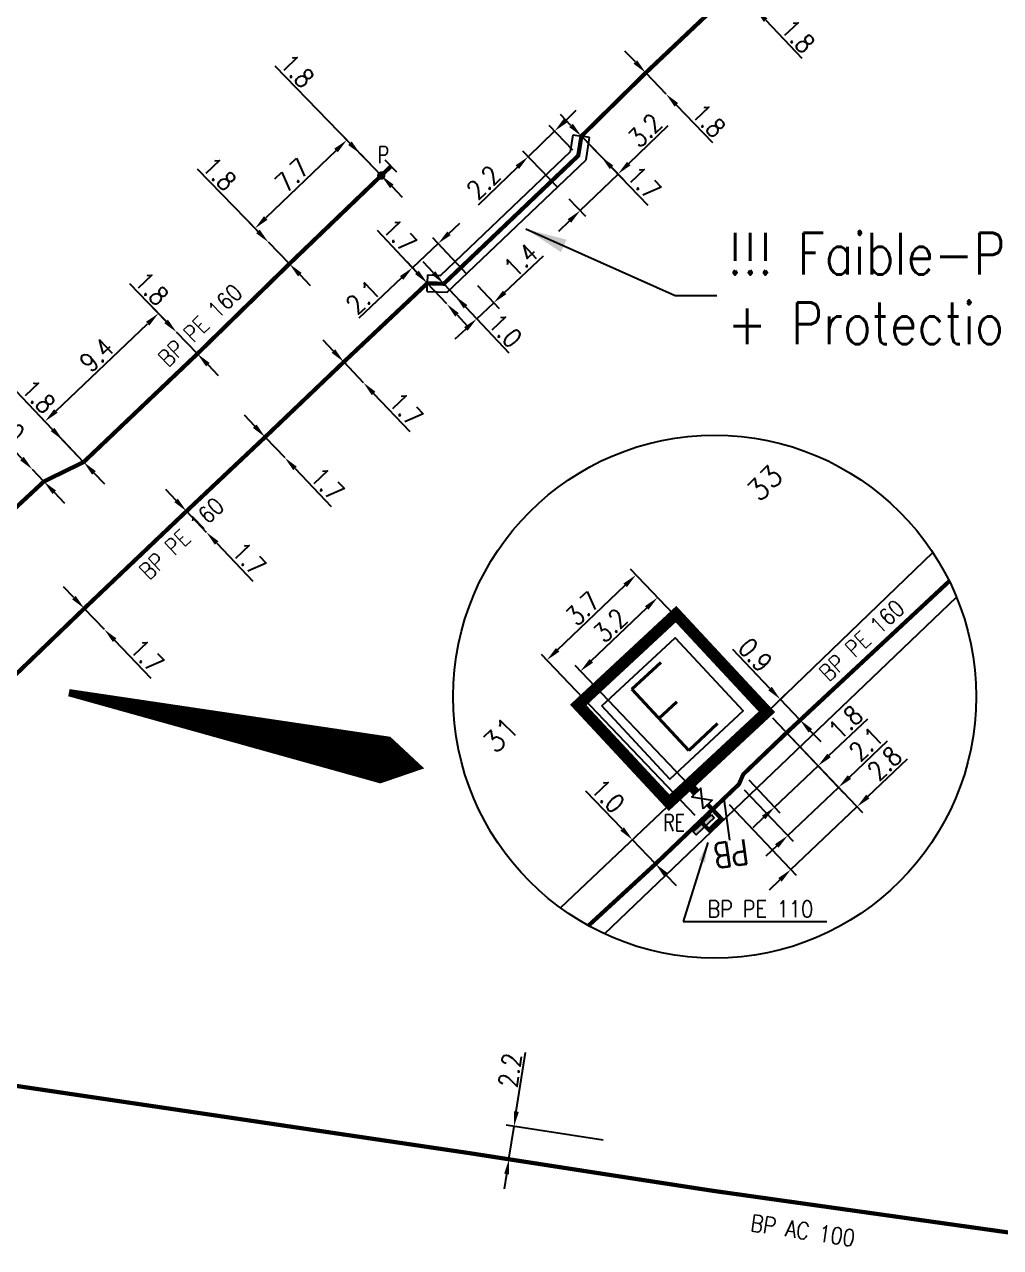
# Model space of a CAD drawing. Header units: millimetres. Extents: x 185000 to 186000, y 127990 to 129010.
# Drawn here: x 185543.2 to 185601.7, y 128437.3 to 128510.6 of the extents above; entities that cross this region are included whole.
import ezdxf
from ezdxf.enums import TextEntityAlignment as Align

# ---------------------------------------------------------------- set-up
doc = ezdxf.new("R2010")
doc.units = ezdxf.units.MM
doc.header["$PDMODE"] = 34
for name, pattern in [('L_25_AP', [2000, 1000, 1000]), ('L_25_PE', [2000, 1000, 1000]), ('L_RAC_PE', [3.5, 2, -1.5])]:
    doc.linetypes.add(name, pattern=pattern)
doc.layers.get('0').update_dxf_attribs({"linetype": 'CONTINUOUS'})
doc.layers.get('DEFPOINTS').update_dxf_attribs({"linetype": 'CONTINUOUS'})
for name, color, linetype in [('L_150', 1, 'CONTINUOUS'), ('L_300', 7, 'CONTINUOUS'), ('L_340', 7, 'CONTINUOUS'), ('L_420', 7, 'CONTINUOUS'), ('L_900', 7, 'CONTINUOUS'), ('M_200', 7, 'CONTINUOUS')]:
    doc.layers.add(name, color=color, linetype=linetype)
doc.styles.add('G_ROMANS', font='ROMANS.SHX', dxfattribs={"width": 0.75})
doc.styles.add('M_ROMANS', font='ROMANS.shx', dxfattribs={"width": 0.75})
doc.styles.get("Standard").update_dxf_attribs({"font": 'romans.shx', "width": 0.85})
doc.dimstyles.get("Standard").update_dxf_attribs({"dimtxt": 1.5, "dimasz": 1.2, "dimexe": 0.625, "dimexo": 0.625, "dimgap": 0.25, "dimtad": 1, "dimdec": 1, "dimzin": 0, "dimdsep": 46, "dimtxsty": 'Standard', "dimcen": -0.5, "dimadec": 0, "dimazin": 0, "dimtfac": 1, "dimtdec": 1, "dimtmove": 0, "dimatfit": 3, "dimfxl": 0, "dimtolj": 1, "dimtzin": 0, "dimarcsym": 0})

# ---------------------------------------------------------------- blocks, each defined once
blk = doc.blocks.new('*D1526')
at = {"layer": 'DEFPOINTS', "color": 0, "linetype": 'Continuous', "transparency": 16777216}
for p in [(185572.519, 128444.541), (185578.33, 128443.64), (185572.212, 128442.566)]:
    blk.add_point(p, dxfattribs=at)
at = {"layer": 'L_150', "color": 0, "linetype": 'Continuous', "lineweight": -2, "transparency": 16777216}
for p, q in [((185572.656, 128445.43), (185573.204, 128448.962)), ((185577.867, 128443.712), (185572.055, 128444.613)), ((185572.212, 128442.566), (185572.519, 128444.541)), ((185572.075, 128441.677), (185571.937, 128440.787))]:
    blk.add_line(p, q, dxfattribs=at)
at = {"layer": 'L_150', "color": 0, "linetype": 'Continuous', "transparency": 16777216}
for points in [[(185572.508, 128445.453), (185572.805, 128445.407), (185572.519, 128444.541)], [(185571.926, 128441.7), (185572.223, 128441.654), (185572.212, 128442.566)]]:
    blk.add_solid(points, dxfattribs=at)
at = {"layer": 'L_150', "color": 0, "linetype": 'Continuous', "transparency": 16777216, "insert": (185572.28, 128447.901), "char_height": 1.125, "attachment_point": 5, "rotation": 81.18868}
blk.add_mtext('\\A1;2.2', dxfattribs=at)
blk = doc.blocks.new('*D2465')
at = {"layer": 'DEFPOINTS', "color": 0, "linetype": 'Continuous', "transparency": 16777216}
for p in [(185585.786, 128512.786), (185586.987, 128511.513), (185586.987, 128511.513)]:
    blk.add_point(p, dxfattribs=at)
at = {"layer": 'L_150', "color": 0, "linetype": 'Continuous', "lineweight": -2, "transparency": 16777216}
for p, q in [((185585.169, 128513.441), (185584.551, 128514.095)), ((185585.786, 128512.786), (185586.987, 128511.513)), ((185587.605, 128510.859), (185589.761, 128508.573))]:
    blk.add_line(p, q, dxfattribs=at)
at = {"layer": 'L_150', "color": 0, "linetype": 'Continuous', "transparency": 16777216}
for points in [[(185585.278, 128513.544), (185585.059, 128513.338), (185585.786, 128512.786)], [(185587.714, 128510.962), (185587.496, 128510.756), (185586.987, 128511.513)]]:
    blk.add_solid(points, dxfattribs=at)
at = {"layer": 'L_150', "color": 0, "linetype": 'Continuous', "transparency": 16777216, "insert": (185589.537, 128509.903), "char_height": 1.125, "attachment_point": 5, "rotation": 313.33759}
blk.add_mtext('\\A1;1.8', dxfattribs=at)
blk = doc.blocks.new('*D2466')
at = {"layer": 'DEFPOINTS', "color": 0, "linetype": 'Continuous', "transparency": 16777216}
for p in [(185580.414, 128507.703), (185581.623, 128506.438), (185581.623, 128506.438)]:
    blk.add_point(p, dxfattribs=at)
at = {"layer": 'L_150', "color": 0, "linetype": 'Continuous', "lineweight": -2, "transparency": 16777216}
for p, q in [((185579.792, 128508.354), (185579.17, 128509.004)), ((185580.414, 128507.703), (185581.623, 128506.438)), ((185582.245, 128505.788), (185584.417, 128503.517))]:
    blk.add_line(p, q, dxfattribs=at)
at = {"layer": 'L_150', "color": 0, "linetype": 'Continuous', "transparency": 16777216}
for points in [[(185579.9, 128508.457), (185579.683, 128508.25), (185580.414, 128507.703)], [(185582.354, 128505.892), (185582.137, 128505.684), (185581.623, 128506.438)]]:
    blk.add_solid(points, dxfattribs=at)
at = {"layer": 'L_150', "color": 0, "linetype": 'Continuous', "transparency": 16777216, "insert": (185584.184, 128504.846), "char_height": 1.125, "attachment_point": 5, "rotation": 313.72112}
blk.add_mtext('\\A1;1.8', dxfattribs=at)
blk = doc.blocks.new('*D2467')
at = {"layer": 'DEFPOINTS', "color": 0, "linetype": 'Continuous', "transparency": 16777216}
for p in [(185573.366, 128502.677), (185576.367, 128502.738), (185575.475, 128500.495)]:
    blk.add_point(p, dxfattribs=at)
at = {"layer": 'L_150', "color": 0, "linetype": 'Continuous', "lineweight": -2, "transparency": 16777216}
for p, q in [((185575.595, 128504.831), (185576.242, 128505.457)), ((185574.948, 128504.206), (185573.366, 128502.677)), ((185576.041, 128503.075), (185574.622, 128504.543)), ((185575.149, 128500.832), (185573.04, 128503.014)), ((185572.719, 128502.051), (185570.362, 128499.773))]:
    blk.add_line(p, q, dxfattribs=at)
at = {"layer": 'L_150', "color": 0, "linetype": 'Continuous', "transparency": 16777216}
for points in [[(185575.49, 128504.939), (185575.699, 128504.724), (185574.948, 128504.206)], [(185572.615, 128502.159), (185572.823, 128501.943), (185573.366, 128502.677)]]:
    blk.add_solid(points, dxfattribs=at)
at = {"layer": 'L_150', "color": 0, "linetype": 'Continuous', "transparency": 16777216, "insert": (185570.695, 128501.138), "char_height": 1.125, "attachment_point": 5, "rotation": 44.02961}
blk.add_mtext('\\A1;2.2', dxfattribs=at)
blk = doc.blocks.new('*D2468')
at = {"layer": 'DEFPOINTS', "color": 0, "linetype": 'Continuous', "transparency": 16777216}
for p in [(185576.558, 128503.907), (185575.475, 128500.495), (185576.486, 128499.449)]:
    blk.add_point(p, dxfattribs=at)
at = {"layer": 'L_150', "color": 0, "linetype": 'Continuous', "lineweight": -2, "transparency": 16777216}
for p, q in [((185579.398, 128502.264), (185581.755, 128504.542)), ((185576.884, 128503.57), (185579.077, 128501.301)), ((185576.486, 128499.449), (185578.751, 128501.638)), ((185575.801, 128500.158), (185576.812, 128499.112)), ((185575.839, 128498.823), (185575.192, 128498.198))]:
    blk.add_line(p, q, dxfattribs=at)
at = {"layer": 'L_150', "color": 0, "linetype": 'Continuous', "transparency": 16777216}
for points in [[(185579.294, 128502.371), (185579.502, 128502.156), (185578.751, 128501.638)], [(185575.735, 128498.931), (185575.943, 128498.715), (185576.486, 128499.449)]]:
    blk.add_solid(points, dxfattribs=at)
at = {"layer": 'L_150', "color": 0, "linetype": 'Continuous', "transparency": 16777216, "insert": (185580.379, 128504.255), "char_height": 1.125, "attachment_point": 5, "rotation": 44.02961}
blk.add_mtext('\\A1;3.2', dxfattribs=at)
blk = doc.blocks.new('*D2469')
at = {"layer": 'DEFPOINTS', "color": 0, "linetype": 'Continuous', "transparency": 16777216}
for p in [(185576.558, 128503.907), (185577.74, 128502.684), (185577.74, 128502.684)]:
    blk.add_point(p, dxfattribs=at)
at = {"layer": 'L_150', "color": 0, "linetype": 'Continuous', "lineweight": -2, "transparency": 16777216}
for p, q in [((185575.933, 128504.554), (185575.307, 128505.201)), ((185576.558, 128503.907), (185577.74, 128502.684)), ((185578.365, 128502.037), (185580.549, 128499.778))]:
    blk.add_line(p, q, dxfattribs=at)
at = {"layer": 'L_150', "color": 0, "linetype": 'Continuous', "transparency": 16777216}
for points in [[(185576.04, 128504.658), (185575.825, 128504.449), (185576.558, 128503.907)], [(185578.473, 128502.142), (185578.257, 128501.933), (185577.74, 128502.684)]]:
    blk.add_solid(points, dxfattribs=at)
at = {"layer": 'L_150', "color": 0, "linetype": 'Continuous', "transparency": 16777216, "insert": (185580.309, 128501.105), "char_height": 1.125, "attachment_point": 5, "rotation": 314.02961}
blk.add_mtext('\\A1;1.7', dxfattribs=at)
blk = doc.blocks.new('*D2470')
at = {"layer": 'DEFPOINTS', "color": 0, "linetype": 'Continuous', "transparency": 16777216}
for p in [(185570.012, 128495.289), (185568.307, 128495.056), (185571.302, 128493.921)]:
    blk.add_point(p, dxfattribs=at)
at = {"layer": 'L_150', "color": 0, "linetype": 'Continuous', "lineweight": -2, "transparency": 16777216}
for p, q in [((185571.957, 128494.538), (185574.276, 128496.724)), ((185568.629, 128494.715), (185570.604, 128492.619)), ((185570.334, 128494.948), (185571.623, 128493.579)), ((185570.283, 128492.96), (185571.302, 128493.921)), ((185569.628, 128492.343), (185568.973, 128491.726))]:
    blk.add_line(p, q, dxfattribs=at)
at = {"layer": 'L_150', "color": 0, "linetype": 'Continuous', "transparency": 16777216}
for points in [[(185571.854, 128494.647), (185572.059, 128494.429), (185571.302, 128493.921)], [(185569.525, 128492.452), (185569.731, 128492.234), (185570.283, 128492.96)]]:
    blk.add_solid(points, dxfattribs=at)
at = {"layer": 'L_150', "color": 0, "linetype": 'Continuous', "transparency": 16777216, "insert": (185572.929, 128496.485), "char_height": 1.125, "attachment_point": 5, "rotation": 43.30364}
blk.add_mtext('\\A1;1.4', dxfattribs=at)
blk = doc.blocks.new('*D2471')
at = {"layer": 'DEFPOINTS', "color": 0, "linetype": 'Continuous', "transparency": 16777216}
for p in [(185567.964, 128497.462), (185570.012, 128495.289), (185567.318, 128495.086)]:
    blk.add_point(p, dxfattribs=at)
at = {"layer": 'L_150', "color": 0, "linetype": 'Continuous', "lineweight": -2, "transparency": 16777216}
for p, q in [((185568.619, 128498.079), (185569.274, 128498.697)), ((185567.964, 128497.462), (185566.435, 128496.022)), ((185569.691, 128495.63), (185567.642, 128497.803)), ((185566.996, 128495.427), (185566.114, 128496.363)), ((185565.781, 128495.405), (185563.215, 128492.987))]:
    blk.add_line(p, q, dxfattribs=at)
at = {"layer": 'L_150', "color": 0, "linetype": 'Continuous', "transparency": 16777216}
for points in [[(185568.516, 128498.189), (185568.722, 128497.97), (185567.964, 128497.462)], [(185565.678, 128495.514), (185565.883, 128495.295), (185566.435, 128496.022)]]:
    blk.add_solid(points, dxfattribs=at)
at = {"layer": 'L_150', "color": 0, "linetype": 'Continuous', "transparency": 16777216, "insert": (185563.467, 128494.254), "char_height": 1.125, "attachment_point": 5, "rotation": 43.30364}
blk.add_mtext('\\A1;2.1', dxfattribs=at)
blk = doc.blocks.new('*D2472')
at = {"layer": 'DEFPOINTS', "color": 0, "linetype": 'Continuous', "transparency": 16777216}
for p in [(185568.307, 128495.056), (185568.993, 128494.328), (185568.993, 128494.328)]:
    blk.add_point(p, dxfattribs=at)
at = {"layer": 'L_150', "color": 0, "linetype": 'Continuous', "lineweight": -2, "transparency": 16777216}
for p, q in [((185567.69, 128495.711), (185567.073, 128496.366)), ((185568.307, 128495.056), (185568.993, 128494.328)), ((185569.611, 128493.674), (185572.208, 128490.917))]:
    blk.add_line(p, q, dxfattribs=at)
at = {"layer": 'L_150', "color": 0, "linetype": 'Continuous', "transparency": 16777216}
for points in [[(185567.799, 128495.814), (185567.581, 128495.608), (185568.307, 128495.056)], [(185569.72, 128493.776), (185569.501, 128493.571), (185568.993, 128494.328)]]:
    blk.add_solid(points, dxfattribs=at)
at = {"layer": 'L_150', "color": 0, "linetype": 'Continuous', "transparency": 16777216, "insert": (185571.985, 128492.247), "char_height": 1.125, "attachment_point": 5, "rotation": 313.30364}
blk.add_mtext('\\A1;1.0', dxfattribs=at)
blk = doc.blocks.new('*D2473')
at = {"layer": 'DEFPOINTS', "color": 0, "linetype": 'Continuous', "transparency": 16777216}
for p in [(185567.318, 128495.086), (185568.484, 128493.848), (185568.484, 128493.848)]:
    blk.add_point(p, dxfattribs=at)
at = {"layer": 'L_150', "color": 0, "linetype": 'Continuous', "lineweight": -2, "transparency": 16777216}
for p, q in [((185566.701, 128495.74), (185564.341, 128498.244)), ((185566.977, 128494.764), (185566.977, 128494.764)), ((185568.484, 128493.848), (185567.318, 128495.086)), ((185568.143, 128493.527), (185568.143, 128493.527)), ((185569.101, 128493.193), (185569.718, 128492.538))]:
    blk.add_line(p, q, dxfattribs=at)
at = {"layer": 'L_150', "color": 0, "linetype": 'Continuous', "transparency": 16777216}
for points in [[(185566.81, 128495.843), (185566.592, 128495.638), (185567.318, 128495.086)], [(185569.21, 128493.296), (185568.992, 128493.091), (185568.484, 128493.848)]]:
    blk.add_solid(points, dxfattribs=at)
at = {"layer": 'L_150', "color": 0, "linetype": 'Continuous', "transparency": 16777216, "insert": (185565.656, 128497.943), "char_height": 1.125, "attachment_point": 5, "rotation": 313.30364}
blk.add_mtext('\\A1;1.7', dxfattribs=at)
blk = doc.blocks.new('*D2474')
at = {"layer": 'DEFPOINTS', "color": 0, "linetype": 'Continuous', "transparency": 16777216}
for p in [(185562.313, 128490.368), (185563.483, 128489.135), (185563.483, 128489.135)]:
    blk.add_point(p, dxfattribs=at)
at = {"layer": 'L_150', "color": 0, "linetype": 'Continuous', "lineweight": -2, "transparency": 16777216}
for p, q in [((185561.693, 128491.021), (185561.074, 128491.674)), ((185562.313, 128490.368), (185563.483, 128489.135)), ((185564.102, 128488.482), (185566.264, 128486.202))]:
    blk.add_line(p, q, dxfattribs=at)
at = {"layer": 'L_150', "color": 0, "linetype": 'Continuous', "transparency": 16777216}
for points in [[(185561.802, 128491.124), (185561.584, 128490.918), (185562.313, 128490.368)], [(185564.211, 128488.585), (185563.993, 128488.379), (185563.483, 128489.135)]]:
    blk.add_solid(points, dxfattribs=at)
at = {"layer": 'L_150', "color": 0, "linetype": 'Continuous', "transparency": 16777216, "insert": (185566.037, 128487.532), "char_height": 1.125, "attachment_point": 5, "rotation": 313.48956}
blk.add_mtext('\\A1;1.7', dxfattribs=at)
blk = doc.blocks.new('*D2475')
at = {"layer": 'DEFPOINTS', "color": 0, "linetype": 'Continuous', "transparency": 16777216}
for p in [(185557.598, 128485.866), (185558.771, 128484.636), (185558.771, 128484.636)]:
    blk.add_point(p, dxfattribs=at)
at = {"layer": 'L_150', "color": 0, "linetype": 'Continuous', "lineweight": -2, "transparency": 16777216}
for p, q in [((185556.977, 128486.518), (185556.356, 128487.169)), ((185557.598, 128485.866), (185558.771, 128484.636)), ((185559.392, 128483.984), (185561.56, 128481.71))]:
    blk.add_line(p, q, dxfattribs=at)
at = {"layer": 'L_150', "color": 0, "linetype": 'Continuous', "transparency": 16777216}
for points in [[(185557.085, 128486.621), (185556.868, 128486.414), (185557.598, 128485.866)], [(185559.5, 128484.088), (185559.283, 128483.881), (185558.771, 128484.636)]]:
    blk.add_solid(points, dxfattribs=at)
at = {"layer": 'L_150', "color": 0, "linetype": 'Continuous', "transparency": 16777216, "insert": (185561.329, 128483.039), "char_height": 1.125, "attachment_point": 5, "rotation": 313.63222}
blk.add_mtext('\\A1;1.7', dxfattribs=at)
blk = doc.blocks.new('*D2476')
at = {"layer": 'DEFPOINTS', "color": 0, "linetype": 'Continuous', "transparency": 16777216}
for p in [(185552.88, 128481.417), (185554.073, 128480.164), (185554.073, 128480.164)]:
    blk.add_point(p, dxfattribs=at)
at = {"layer": 'L_150', "color": 0, "linetype": 'Continuous', "lineweight": -2, "transparency": 16777216}
for p, q in [((185552.26, 128482.069), (185551.639, 128482.721)), ((185552.88, 128481.417), (185554.073, 128480.164)), ((185554.694, 128479.512), (185556.86, 128477.236))]:
    blk.add_line(p, q, dxfattribs=at)
at = {"layer": 'L_150', "color": 0, "linetype": 'Continuous', "transparency": 16777216}
for points in [[(185552.369, 128482.173), (185552.151, 128481.966), (185552.88, 128481.417)], [(185554.802, 128479.616), (185554.585, 128479.409), (185554.073, 128480.164)]]:
    blk.add_solid(points, dxfattribs=at)
at = {"layer": 'L_150', "color": 0, "linetype": 'Continuous', "transparency": 16777216, "insert": (185556.63, 128478.565), "char_height": 1.125, "attachment_point": 5, "rotation": 313.58544}
blk.add_mtext('\\A1;1.7', dxfattribs=at)
blk = doc.blocks.new('*D2477')
at = {"layer": 'DEFPOINTS', "color": 0, "linetype": 'Continuous', "transparency": 16777216}
for p in [(185546.758, 128475.59), (185547.953, 128474.339), (185547.953, 128474.339)]:
    blk.add_point(p, dxfattribs=at)
at = {"layer": 'L_150', "color": 0, "linetype": 'Continuous', "lineweight": -2, "transparency": 16777216}
for p, q in [((185546.136, 128476.24), (185545.514, 128476.891)), ((185546.758, 128475.59), (185547.953, 128474.339)), ((185548.575, 128473.689), (185550.747, 128471.418))]:
    blk.add_line(p, q, dxfattribs=at)
at = {"layer": 'L_150', "color": 0, "linetype": 'Continuous', "transparency": 16777216}
for points in [[(185546.244, 128476.344), (185546.028, 128476.137), (185546.758, 128475.59)], [(185548.684, 128473.793), (185548.467, 128473.585), (185547.953, 128474.339)]]:
    blk.add_solid(points, dxfattribs=at)
at = {"layer": 'L_150', "color": 0, "linetype": 'Continuous', "transparency": 16777216, "insert": (185550.514, 128472.746), "char_height": 1.125, "attachment_point": 5, "rotation": 313.71253}
blk.add_mtext('\\A1;1.7', dxfattribs=at)
blk = doc.blocks.new('*D2478')
at = {"layer": 'DEFPOINTS', "color": 0, "linetype": 'Continuous', "transparency": 16777216}
for p in [(185543.645, 128483.926), (185543.645, 128483.926), (185544.336, 128483.203)]:
    blk.add_point(p, dxfattribs=at)
at = {"layer": 'L_150', "color": 0, "linetype": 'Continuous', "lineweight": -2, "transparency": 16777216}
for p, q in [((185543.023, 128484.576), (185540.851, 128486.846)), ((185544.336, 128483.203), (185543.645, 128483.926)), ((185544.959, 128482.553), (185545.581, 128481.903))]:
    blk.add_line(p, q, dxfattribs=at)
at = {"layer": 'L_150', "color": 0, "linetype": 'Continuous', "transparency": 16777216}
for points in [[(185543.131, 128484.68), (185542.914, 128484.472), (185543.645, 128483.926)], [(185545.067, 128482.657), (185544.85, 128482.449), (185544.336, 128483.203)]]:
    blk.add_solid(points, dxfattribs=at)
at = {"layer": 'L_150', "color": 0, "linetype": 'Continuous', "transparency": 16777216, "insert": (185542.167, 128486.555), "char_height": 1.125, "attachment_point": 5, "rotation": 313.73739}
blk.add_mtext('\\A1;1.0', dxfattribs=at)
blk = doc.blocks.new('*D2479')
at = {"layer": 'DEFPOINTS', "color": 0, "linetype": 'Continuous', "transparency": 16777216}
for p in [(185551.209, 128493.284), (185552.288, 128492.151), (185546.719, 128484.367)]:
    blk.add_point(p, dxfattribs=at)
at = {"layer": 'L_150', "color": 0, "linetype": 'Continuous', "lineweight": -2, "transparency": 16777216}
for p, q in [((185551.965, 128492.49), (185550.886, 128493.624)), ((185545.052, 128487.425), (185550.557, 128492.664)), ((185546.396, 128484.706), (185544.077, 128487.144))]:
    blk.add_line(p, q, dxfattribs=at)
at = {"layer": 'L_150', "color": 0, "linetype": 'Continuous', "transparency": 16777216}
for points in [[(185550.454, 128492.773), (185550.661, 128492.555), (185551.209, 128493.284)], [(185544.948, 128487.533), (185545.155, 128487.316), (185544.4, 128486.804)]]:
    blk.add_solid(points, dxfattribs=at)
at = {"layer": 'L_150', "color": 0, "linetype": 'Continuous', "transparency": 16777216, "insert": (185547.501, 128490.791), "char_height": 1.125, "attachment_point": 5, "rotation": 43.58131}
blk.add_mtext('\\A1;9.4', dxfattribs=at)
blk = doc.blocks.new('*D2480')
at = {"layer": 'DEFPOINTS', "color": 0, "linetype": 'Continuous', "transparency": 16777216}
for p in [(185545.478, 128485.671), (185545.478, 128485.671), (185546.719, 128484.367)]:
    blk.add_point(p, dxfattribs=at)
at = {"layer": 'L_150', "color": 0, "linetype": 'Continuous', "lineweight": -2, "transparency": 16777216}
for p, q in [((185544.858, 128486.323), (185542.692, 128488.599)), ((185546.719, 128484.367), (185545.478, 128485.671)), ((185547.34, 128483.715), (185547.96, 128483.063))]:
    blk.add_line(p, q, dxfattribs=at)
at = {"layer": 'L_150', "color": 0, "linetype": 'Continuous', "transparency": 16777216}
for points in [[(185544.967, 128486.426), (185544.749, 128486.219), (185545.478, 128485.671)], [(185547.448, 128483.818), (185547.231, 128483.611), (185546.719, 128484.367)]]:
    blk.add_solid(points, dxfattribs=at)
at = {"layer": 'L_150', "color": 0, "linetype": 'Continuous', "transparency": 16777216, "insert": (185544.008, 128488.304), "char_height": 1.125, "attachment_point": 5, "rotation": 313.58131}
blk.add_mtext('\\A1;1.8', dxfattribs=at)
blk = doc.blocks.new('*D2481')
at = {"layer": 'DEFPOINTS', "color": 0, "linetype": 'Continuous', "transparency": 16777216}
for p in [(185552.288, 128492.151), (185552.288, 128492.151), (185553.538, 128490.856)]:
    blk.add_point(p, dxfattribs=at)
at = {"layer": 'L_150', "color": 0, "linetype": 'Continuous', "lineweight": -2, "transparency": 16777216}
for p, q in [((185551.663, 128492.799), (185549.481, 128495.06)), ((185553.538, 128490.856), (185552.288, 128492.151)), ((185554.163, 128490.208), (185554.787, 128489.56))]:
    blk.add_line(p, q, dxfattribs=at)
at = {"layer": 'L_150', "color": 0, "linetype": 'Continuous', "transparency": 16777216}
for points in [[(185551.771, 128492.903), (185551.555, 128492.694), (185552.288, 128492.151)], [(185554.27, 128490.312), (185554.055, 128490.104), (185553.538, 128490.856)]]:
    blk.add_solid(points, dxfattribs=at)
at = {"layer": 'L_150', "color": 0, "linetype": 'Continuous', "transparency": 16777216, "insert": (185550.799, 128494.774), "char_height": 1.125, "attachment_point": 5, "rotation": 313.97603}
blk.add_mtext('\\A1;1.8', dxfattribs=at)
blk = doc.blocks.new('*D2482')
at = {"layer": 'DEFPOINTS', "color": 0, "linetype": 'Continuous', "transparency": 16777216}
for p in [(185557.798, 128497.542), (185557.798, 128497.542), (185559.051, 128496.249)]:
    blk.add_point(p, dxfattribs=at)
at = {"layer": 'L_150', "color": 0, "linetype": 'Continuous', "lineweight": -2, "transparency": 16777216}
for p, q in [((185557.172, 128498.188), (185553.537, 128501.936)), ((185559.051, 128496.249), (185557.798, 128497.542)), ((185559.678, 128495.603), (185560.304, 128494.957))]:
    blk.add_line(p, q, dxfattribs=at)
at = {"layer": 'L_150', "color": 0, "linetype": 'Continuous', "transparency": 16777216}
for points in [[(185557.279, 128498.292), (185557.064, 128498.083), (185557.798, 128497.542)], [(185559.786, 128495.708), (185559.57, 128495.499), (185559.051, 128496.249)]]:
    blk.add_solid(points, dxfattribs=at)
at = {"layer": 'L_150', "color": 0, "linetype": 'Continuous', "transparency": 16777216, "insert": (185554.856, 128501.653), "char_height": 1.125, "attachment_point": 5, "rotation": 314.11886}
blk.add_mtext('\\A1;1.8', dxfattribs=at)
blk = doc.blocks.new('*D2483')
at = {"layer": 'DEFPOINTS', "color": 0, "linetype": 'Continuous', "transparency": 16777216}
for p in [(185564.561, 128501.545), (185556.988, 128498.377), (185557.798, 128497.542)]:
    blk.add_point(p, dxfattribs=at)
at = {"layer": 'L_300', "color": 0, "linetype": 'Continuous', "lineweight": -2, "transparency": 16777216}
for p, q in [((185564.235, 128501.882), (185562.171, 128504.01)), ((185561.849, 128503.049), (185557.637, 128499.001)), ((185557.472, 128497.878), (185556.662, 128498.714))]:
    blk.add_line(p, q, dxfattribs=at)
at = {"layer": 'L_300', "color": 0, "linetype": 'Continuous', "transparency": 16777216}
for points in [[(185561.745, 128503.158), (185561.953, 128502.941), (185562.498, 128503.673)], [(185557.533, 128499.109), (185557.741, 128498.893), (185556.988, 128498.377)]]:
    blk.add_solid(points, dxfattribs=at)
at = {"layer": 'L_300', "color": 0, "linetype": 'Continuous', "transparency": 16777216, "insert": (185559.223, 128501.566), "char_height": 1.125, "attachment_point": 5, "rotation": 43.86699}
blk.add_mtext('\\A1;7.7', dxfattribs=at)
blk = doc.blocks.new('*D2484')
at = {"layer": 'DEFPOINTS', "color": 0, "linetype": 'Continuous', "transparency": 16777216}
for p in [(185563.308, 128502.838), (185563.308, 128502.838), (185564.561, 128501.545)]:
    blk.add_point(p, dxfattribs=at)
at = {"layer": 'L_300', "color": 0, "linetype": 'Continuous', "lineweight": -2, "transparency": 16777216}
for p, q in [((185562.681, 128503.484), (185558.198, 128508.107)), ((185564.561, 128501.545), (185563.308, 128502.838)), ((185565.187, 128500.899), (185565.814, 128500.253))]:
    blk.add_line(p, q, dxfattribs=at)
at = {"layer": 'L_300', "color": 0, "linetype": 'Continuous', "transparency": 16777216}
for points in [[(185562.789, 128503.588), (185562.574, 128503.379), (185563.308, 128502.838)], [(185565.295, 128501.004), (185565.08, 128500.795), (185564.561, 128501.545)]]:
    blk.add_solid(points, dxfattribs=at)
at = {"layer": 'L_300', "color": 0, "linetype": 'Continuous', "transparency": 16777216, "insert": (185559.516, 128507.825), "char_height": 1.125, "attachment_point": 5, "rotation": 314.11886}
blk.add_mtext('\\A1;1.8', dxfattribs=at)
blk = doc.blocks.new('L_300_12')
at = {"color": 0, "linetype": 'Continuous', "const_width": 0.248, "flags": 128}
blk.add_lwpolyline([(-0.126, 0, 1), (0.126, 0, 1)], format="xyb", close=True, dxfattribs=at)
at = {"linetype": 'Continuous', "style": 'G_ROMANS', "width": 0.75}
blk.add_attdef('P', text='', height=1, dxfattribs=at).set_placement((0, 1.331), align=Align.MIDDLE_CENTER)
at = {"color": 0, "linetype": 'Continuous', "width": 0.75, "flags": 3}
for tag, p in [('DEF_LEG', (0, -5)), ('DEF_COUP', (0, -7.5)), ('DEF_TYPE', (0, -10))]:
    blk.add_attdef(tag, text='', height=1.2, dxfattribs=at).set_placement(p, align=Align.MIDDLE)
blk = doc.blocks.new('L_340_07')
at = {"color": 0, "linetype": 'Continuous', "const_width": 0.25, "flags": 128}
blk.add_lwpolyline([(0, 0), (0.35, 0)], dxfattribs=at)
at = {"color": 0, "linetype": 'Continuous', "flags": 128}
blk.add_lwpolyline([(0.35, -0.5), (0.35, 0.5)], dxfattribs=at)
at = {"color": 0, "linetype": 'Continuous', "width": 0.75, "flags": 3}
for tag, p in [('DEF_LEG', (0.723, -3.465)), ('DEF_COUP', (0.723, -5.965)), ('DEF_TYPE', (0.723, -8.465))]:
    blk.add_attdef(tag, text='', height=1.2, dxfattribs=at).set_placement(p, align=Align.MIDDLE)
blk = doc.blocks.new('L_300_09')
at = {"color": 0, "linetype": 'Continuous', "flags": 128}
blk.add_lwpolyline([(0.5, -0.375), (-0.5, 0.375), (-0.5, -0.375), (0.5, 0.375), (0.5, -0.375)], dxfattribs=at)
at = {"color": 0, "linetype": 'Continuous', "width": 0.75}
blk.add_attdef('NUM', text='', height=1, dxfattribs=at).set_placement((0, 1.691), align=Align.MIDDLE_CENTER)
at = {"color": 0, "linetype": 'Continuous', "width": 0.75, "flags": 3}
for tag, p in [('DEF_LEG', (0, -5)), ('DEF_COUP', (0, -7.5)), ('DEF_TYPE', (0, -10))]:
    blk.add_attdef(tag, text='', height=1.2, dxfattribs=at).set_placement(p, align=Align.MIDDLE)
blk = doc.blocks.new('L_340_13')
at = {"color": 0, "linetype": 'Continuous', "flags": 128}
blk.add_lwpolyline([(0, 0), (0, 1.25)], dxfattribs=at)
at = {"color": 0, "linetype": 'Continuous', "style": 'G_ROMANS', "width": 0.75}
blk.add_text('PB', height=0.75, dxfattribs=at).set_placement((0, 1.663), align=Align.MIDDLE)
at = {"color": 0, "linetype": 'Continuous', "width": 0.75, "flags": 3}
for tag, p in [('DEF_LEG', (0, -10)), ('DEF_COUP', (0, -12.5)), ('DEF_TYPE', (0, -15))]:
    blk.add_attdef(tag, text='', height=1.2, dxfattribs=at).set_placement(p, align=Align.MIDDLE)
blk = doc.blocks.new('M_200_59')
at = {"layer": 'M_200', "color": 0, "linetype": 'Continuous', "const_width": 0.35, "flags": 128}
blk.add_lwpolyline([(4, 4), (4, 0), (0, 0), (0, 4)], close=True, dxfattribs=at)
at = {"layer": 'M_200', "color": 0, "linetype": 'Continuous'}
blk.add_lwpolyline([(0.5, 3.5), (3.5, 3.5), (3.5, 0.5), (0.5, 0.5)], close=True, dxfattribs=at)
at = {"layer": 'M_200', "insert": (2, 2), "char_height": 2.5, "width": 4, "attachment_point": 5}
blk.add_mtext('E', dxfattribs=at)
at = {"layer": 'M_200', "color": 0, "linetype": 'Continuous', "width": 0.85}
for tag, p in [('NUM', (2, 17.06)), ('NOM', (2, 10.649))]:
    blk.add_attdef(tag, text='', height=4, dxfattribs=at).set_placement(p, align=Align.MIDDLE)
at = {"layer": 'M_200', "color": 0, "linetype": 'Continuous', "style": 'M_ROMANS', "width": 0.75, "flags": 3}
for tag, p in [('DEF_LEG', (1.869, -2.994)), ('DEF_COUP', (1.869, -5.494)), ('DEF_TYPE', (1.869, -7.994))]:
    blk.add_attdef(tag, text='', height=1.2, dxfattribs=at).set_placement(p, align=Align.MIDDLE)
blk = doc.blocks.new('*D2488')
at = {"layer": 'DEFPOINTS', "color": 0, "linetype": 'Continuous', "transparency": 16777216}
for p in [(185588.483, 128470.139), (185587.689, 128469.375), (185588.864, 128468.146)]:
    blk.add_point(p, dxfattribs=at)
at = {"layer": 'L_900', "color": 0, "linetype": 'Continuous', "lineweight": -2, "transparency": 16777216}
for p, q in [((185587.862, 128470.79), (185585.628, 128473.128)), ((185588.027, 128469.7), (185588.821, 128470.464)), ((185589.657, 128468.91), (185588.483, 128470.139)), ((185589.201, 128468.471), (185589.995, 128469.235)), ((185590.279, 128468.259), (185590.901, 128467.608))]:
    blk.add_line(p, q, dxfattribs=at)
at = {"layer": 'L_900', "color": 0, "linetype": 'Continuous', "transparency": 16777216}
for points in [[(185587.97, 128470.893), (185587.753, 128470.686), (185588.483, 128470.139)], [(185590.388, 128468.362), (185590.171, 128468.155), (185589.657, 128468.91)]]:
    blk.add_solid(points, dxfattribs=at)
at = {"layer": 'L_900', "color": 0, "linetype": 'Continuous', "transparency": 16777216, "insert": (185586.977, 128472.802), "char_height": 1.125, "attachment_point": 5, "rotation": 313.6879}
blk.add_mtext('\\A1;0.9', dxfattribs=at)
blk = doc.blocks.new('*D2489')
at = {"layer": 'DEFPOINTS', "color": 0, "linetype": 'Continuous', "transparency": 16777216}
for p in [(185587.689, 128469.375), (185590.745, 128466.153), (185586.262, 128465.648)]:
    blk.add_point(p, dxfattribs=at)
at = {"layer": 'L_900', "color": 0, "linetype": 'Continuous', "lineweight": -2, "transparency": 16777216}
for p, q in [((185588.012, 128469.035), (185591.067, 128465.813)), ((185591.398, 128466.772), (185593.727, 128468.982)), ((185588.133, 128463.676), (185590.745, 128466.153)), ((185586.585, 128465.308), (185588.455, 128463.336)), ((185587.48, 128463.057), (185586.827, 128462.437))]:
    blk.add_line(p, q, dxfattribs=at)
at = {"layer": 'L_900', "color": 0, "linetype": 'Continuous', "transparency": 16777216}
for points in [[(185591.295, 128466.881), (185591.501, 128466.664), (185590.745, 128466.153)], [(185587.377, 128463.165), (185587.583, 128462.948), (185588.133, 128463.676)]]:
    blk.add_solid(points, dxfattribs=at)
at = {"layer": 'L_900', "color": 0, "linetype": 'Continuous', "transparency": 16777216, "insert": (185592.398, 128468.754), "char_height": 1.125, "attachment_point": 5, "rotation": 43.48233}
blk.add_mtext('\\A1;1.8', dxfattribs=at)
blk = doc.blocks.new('*D2490')
at = {"layer": 'DEFPOINTS', "color": 0, "linetype": 'Continuous', "transparency": 16777216}
for p in [(185587.689, 128469.375), (185586.001, 128465.052), (185591.971, 128464.863)]:
    blk.add_point(p, dxfattribs=at)
at = {"layer": 'L_900', "color": 0, "linetype": 'Continuous', "lineweight": -2, "transparency": 16777216}
for p, q in [((185588.012, 128469.035), (185592.293, 128464.523)), ((185592.623, 128465.483), (185594.903, 128467.645)), ((185586.323, 128464.712), (185589.246, 128461.632)), ((185588.924, 128461.972), (185591.971, 128464.863)), ((185588.271, 128461.352), (185587.618, 128460.733))]:
    blk.add_line(p, q, dxfattribs=at)
at = {"layer": 'L_900', "color": 0, "linetype": 'Continuous', "transparency": 16777216}
for points in [[(185592.52, 128465.591), (185592.727, 128465.374), (185591.971, 128464.863)], [(185588.167, 128461.461), (185588.374, 128461.244), (185588.924, 128461.972)]]:
    blk.add_solid(points, dxfattribs=at)
at = {"layer": 'L_900', "color": 0, "linetype": 'Continuous', "transparency": 16777216, "insert": (185593.623, 128467.465), "char_height": 1.125, "attachment_point": 5, "rotation": 43.4969}
blk.add_mtext('\\A1;2.1', dxfattribs=at)
blk = doc.blocks.new('*D2491')
at = {"layer": 'DEFPOINTS', "color": 0, "linetype": 'Continuous', "transparency": 16777216}
for p in [(185587.689, 128469.375), (185585.088, 128464.179), (185593.076, 128463.695)]:
    blk.add_point(p, dxfattribs=at)
at = {"layer": 'L_900', "color": 0, "linetype": 'Continuous', "lineweight": -2, "transparency": 16777216}
for p, q in [((185588.012, 128469.035), (185593.398, 128463.355)), ((185593.729, 128464.315), (185596.108, 128466.571)), ((185585.41, 128463.839), (185589.434, 128459.596)), ((185589.112, 128459.936), (185593.076, 128463.695)), ((185588.459, 128459.316), (185587.806, 128458.697))]:
    blk.add_line(p, q, dxfattribs=at)
at = {"layer": 'L_900', "color": 0, "linetype": 'Continuous', "transparency": 16777216}
for points in [[(185593.626, 128464.423), (185593.832, 128464.206), (185593.076, 128463.695)], [(185588.355, 128459.425), (185588.562, 128459.208), (185589.112, 128459.936)]]:
    blk.add_solid(points, dxfattribs=at)
at = {"layer": 'L_900', "color": 0, "linetype": 'Continuous', "transparency": 16777216, "insert": (185594.729, 128466.297), "char_height": 1.125, "attachment_point": 5, "rotation": 43.48233}
blk.add_mtext('\\A1;2.8', dxfattribs=at)
blk = doc.blocks.new('*D2492')
at = {"layer": 'DEFPOINTS', "color": 0, "linetype": 'Continuous', "transparency": 16777216}
for p in [(185581.126, 128476.246), (185587.689, 128469.375), (185583.324, 128464.681)]:
    blk.add_point(p, dxfattribs=at)
at = {"layer": 'L_900', "color": 0, "linetype": 'Continuous', "lineweight": -2, "transparency": 16777216}
for p, q in [((185587.366, 128469.714), (185580.802, 128476.585)), ((185577.15, 128472.448), (185580.475, 128475.624)), ((185583, 128465.02), (185576.175, 128472.165))]:
    blk.add_line(p, q, dxfattribs=at)
at = {"layer": 'L_900', "color": 0, "linetype": 'Continuous', "transparency": 16777216}
for points in [[(185580.372, 128475.733), (185580.579, 128475.516), (185581.126, 128476.246)], [(185577.046, 128472.556), (185577.253, 128472.339), (185576.499, 128471.826)]]:
    blk.add_solid(points, dxfattribs=at)
at = {"layer": 'L_900', "color": 0, "linetype": 'Continuous', "transparency": 16777216, "insert": (185578.294, 128474.578), "char_height": 1.125, "attachment_point": 5, "rotation": 43.6879}
blk.add_mtext('\\A1;3.2', dxfattribs=at)
blk = doc.blocks.new('*D2494')
at = {"layer": 'DEFPOINTS', "color": 0, "linetype": 'Continuous', "transparency": 16777216}
for p in [(185579.618, 128461.721), (185579.618, 128461.721), (185581, 128460.274)]:
    blk.add_point(p, dxfattribs=at)
at = {"layer": 'L_900', "color": 0, "linetype": 'Continuous', "lineweight": -2, "transparency": 16777216}
for p, q in [((185578.997, 128462.372), (185576.826, 128464.644)), ((185579.279, 128461.397), (185579.279, 128461.397)), ((185581, 128460.274), (185579.618, 128461.721)), ((185580.661, 128459.951), (185580.661, 128459.951)), ((185581.621, 128459.624), (185582.243, 128458.973))]:
    blk.add_line(p, q, dxfattribs=at)
at = {"layer": 'L_900', "color": 0, "linetype": 'Continuous', "transparency": 16777216}
for points in [[(185579.105, 128462.475), (185578.888, 128462.268), (185579.618, 128461.721)], [(185581.73, 128459.727), (185581.513, 128459.52), (185581, 128460.274)]]:
    blk.add_solid(points, dxfattribs=at)
at = {"layer": 'L_900', "color": 0, "linetype": 'Continuous', "transparency": 16777216, "insert": (185578.143, 128464.351), "char_height": 1.125, "attachment_point": 5, "rotation": 313.6879}
blk.add_mtext('\\A1;1.0', dxfattribs=at)
blk = doc.blocks.new('*D2493')
at = {"layer": 'DEFPOINTS', "color": 0, "linetype": 'Continuous', "transparency": 16777216}
for p in [(185579.833, 128477.6), (185587.689, 128469.375), (185583.693, 128462.845)]:
    blk.add_point(p, dxfattribs=at)
at = {"layer": 'L_900', "color": 0, "linetype": 'Continuous', "lineweight": -2, "transparency": 16777216}
for p, q in [((185587.366, 128469.714), (185579.509, 128477.938)), ((185575.133, 128473.11), (185579.182, 128476.978)), ((185583.369, 128463.184), (185574.158, 128472.827))]:
    blk.add_line(p, q, dxfattribs=at)
at = {"layer": 'L_900', "color": 0, "linetype": 'Continuous', "transparency": 16777216}
for points in [[(185579.079, 128477.086), (185579.286, 128476.869), (185579.833, 128477.6)], [(185575.029, 128473.218), (185575.236, 128473.001), (185574.482, 128472.488)]]:
    blk.add_solid(points, dxfattribs=at)
at = {"layer": 'L_900', "color": 0, "linetype": 'Continuous', "transparency": 16777216, "insert": (185576.64, 128475.586), "char_height": 1.125, "attachment_point": 5, "rotation": 43.6879}
blk.add_mtext('\\A1;3.7', dxfattribs=at)
blk = doc.blocks.new('L_340_20')
at = {"linetype": 'Continuous'}
blk.add_hatch(color=0, dxfattribs=at).paths.add_polyline_path([(0.125, 0.75), (-0.125, 0.75), (-0.125, -0.75), (0.125, -0.75)])
at = {"color": 0, "linetype": 'Continuous'}
blk.add_lwpolyline([(-0.125, 0.75), (0.125, 0.75), (0.125, -0.75), (-0.125, -0.75)], close=True, dxfattribs=at)
at = {"color": 0, "linetype": 'Continuous', "width": 0.75}
for tag, height, flags, p in [('RE', 1, 8, (0, 2.189)), ('DEF_LEG', 1.2, 3, (0, -5)), ('DEF_COUP', 1.2, 3, (0, -7.5)), ('DEF_TYPE', 1.2, 3, (0, -10))]:
    blk.add_attdef(tag, text='', height=height, dxfattribs=dict(at, flags=flags)).set_placement(p, align=Align.MIDDLE)

msp = doc.modelspace()

# ---------------------------------------------------------------- linework, layer by layer
at = {"layer": 'L_150', "linetype": 'L_25_PE', "ltscale": 0.5, "const_width": 0.25, "flags": 128}
for points in [[(185525.68, 128455.17), (185525.893, 128455.373), (185526.965, 128456.396), (185529.191, 128458.85), (185534.886, 128464.146), (185546.758, 128475.59), (185552.88, 128481.417), (185557.598, 128485.866), (185562.313, 128490.368), (185567.318, 128495.086), (185568.307, 128495.056), (185576.367, 128502.738), (185576.558, 128503.907), (185580.414, 128507.703), (185585.786, 128512.786), (185591.366, 128518.038), (185597.536, 128523.9), (185603.425, 128529.592), (185609.901, 128535.75), (185615.335, 128540.978), (185625.269, 128550.003), (185626.917, 128551.586)], [(185506.885, 128459.668), (185514.744, 128460.838), (185514.744, 128460.838), (185514.811, 128460.393), (185515.656, 128459.474), (185519.207, 128459.015), (185519.881, 128459.758), (185520.42, 128460.352), (185521.093, 128461.094), (185528.394, 128468.129), (185533.512, 128472.845), (185533.512, 128472.845), (185534.859, 128474.13), (185535.556, 128474.797), (185536.013, 128475.234), (185536.144, 128475.532), (185537.444, 128476.781), (185544.336, 128483.203), (185546.719, 128484.367), (185553.538, 128490.856), (185559.051, 128496.249), (185564.561, 128501.545), (185564.886, 128501.858)]]:
    msp.add_lwpolyline(points, dxfattribs=at)
at = {"layer": 'L_150', "linetype": 'L_25_AP', "const_width": 0.25, "flags": 128}
msp.add_lwpolyline([(185528.306, 128448.953), (185528.901, 128448.876), (185536.197, 128447.928), (185538.326, 128447.612), (185549.131, 128446.008), (185569.759, 128442.947), (185572.212, 128442.566), (185578.065, 128441.658), (185584.416, 128440.679), (185607.68, 128437.399)], dxfattribs=at)
at = {"layer": 'L_420', "color": 7, "linetype": 'CONTINUOUS'}
for p, q in [((185575.9, 128502.984), (185576.065, 128503.987)), ((185576.065, 128503.987), (185576.558, 128503.907)), ((185577.052, 128503.826), (185576.558, 128503.907)), ((185576.833, 128502.492), (185577.052, 128503.826)), ((185568.114, 128495.562), (185575.9, 128502.984)), ((185568.501, 128494.55), (185576.833, 128502.492)), ((185567.333, 128495.585), (185567.318, 128495.086)), ((185567.333, 128495.585), (185568.114, 128495.562)), ((185567.303, 128494.586), (185567.318, 128495.086)), ((185567.303, 128494.586), (185568.501, 128494.55))]:
    msp.add_line(p, q, dxfattribs=at)
at = {"layer": 'L_900', "color": 252}
msp.add_line((185580.782, 128476.606), (185587.689, 128469.375), dxfattribs=at)
at = {"layer": 'L_900', "color": 252, "flags": 128}
for points in [[(185597.628, 128478.937), (185587.689, 128469.375), (185575.31, 128457.635)], [(185577.937, 128456.087), (185599.039, 128476.274)]]:
    msp.add_lwpolyline(points, dxfattribs=at)
at = {"layer": 'L_900', "color": 1, "linetype": 'L_25_PE', "ltscale": 0.5, "flags": 128}
msp.add_lwpolyline([(185576.981, 128456.572, 0.25, 0.25, 0), (185581, 128460.274, 0.25, 0.25, 0), (185581, 128460.274, 0.25, 0.25, 0), (185583.693, 128462.845, 0.25, 0.25, 0), (185584.417, 128463.537, 0.25, 0.25, 0), (185585.088, 128464.179, 0.25, 0.25, 0), (185586.001, 128465.052, 0.25, 0.25, 0), (185586.262, 128465.648, 0.25, 0.25, 0), (185588.864, 128468.146, 0.25, 0.25, 0), (185598.608, 128477.227, 0, 0, 0)], format="xyseb", dxfattribs=at)
at = {"layer": 'L_900', "color": 254, "linetype": 'Continuous'}
msp.add_lwpolyline([(185545.835, 128470.541, 0.436, 2.614, 0), (185562.875, 128466.909, 5.227, 0, 0), (185567.136, 128466.002, 5.227, 0, 0)], format="xyseb", dxfattribs=at)
at = {"layer": 'L_900', "linetype": 'L_RAC_PE', "ltscale": 0.5}
for points in [[(185583.439, 128464.561, 0.5, 0.5, 0), (185583.324, 128464.681, 0.5, 0.5, 0), (185583.045, 128464.971, 0, 0, 0)], [(185583.693, 128462.845, 0.25, 0.25, 0), (185583.892, 128462.621, 0.25, 0.25, 0), (185584.203, 128462.312, 0.25, 0.25, 0), (185584.927, 128463.004, 0.25, 0.25, 0), (185584.417, 128463.537, 0.25, 0.25, 0), (185584.417, 128463.537, 0.25, 0.25, 0), (185584.13, 128463.838, 0, 0, 0)]]:
    msp.add_lwpolyline(points, format="xyseb", dxfattribs=at)
at = {"layer": 'L_900'}
msp.add_circle((185584.544, 128470.303), 15.676, dxfattribs=at)

# ---------------------------------------------------------------- block references
at = {"layer": 'L_300', "ltscale": 0.5}
ref = msp.add_blockref('L_300_12', (185564.561, 128501.545), dxfattribs=dict(at, rotation=347.1867865962202))
ref.add_attrib('P', 'P', dxfattribs={"layer": '0', "linetype": 'Continuous', "height": 1, "style": 'G_ROMANS', "width": 0.75}).set_placement((185564.689, 128502.794), align=Align.MIDDLE_CENTER)
at = {"layer": 'L_340', "ltscale": 0.5, "rotation": 43.86685615520746}
msp.add_blockref('L_340_07', (185564.886, 128501.858), dxfattribs=at)
at = {"layer": 'L_340'}
ref = msp.add_blockref('L_340_20', (185583.892, 128462.621), dxfattribs=dict(at, rotation=313.4362403861377))
ref.add_attrib('RE', 'RE', dxfattribs={"layer": '0', "color": 0, "linetype": 'Continuous', "height": 1, "width": 0.75}).set_placement((185582.119, 128462.744), align=Align.MIDDLE)
at = {"layer": 'L_900', "xscale": 2, "yscale": 2, "zscale": 2, "rotation": 42.92222725343005}
msp.add_blockref('M_200_59', (185581.816, 128463.943), dxfattribs=at)
at = {"layer": 'L_900', "ltscale": 0.5, "rotation": 313.6879013405684}
msp.add_blockref('L_300_09', (185583.785, 128464.199), dxfattribs=at)
at = {"layer": 'L_900', "ltscale": 0.5, "xscale": 2, "yscale": 2, "zscale": 2, "rotation": 187.7359972252494}
msp.add_blockref('L_340_13', (185585.088, 128464.179), dxfattribs=at)

# ---------------------------------------------------------------- texts
at = {"layer": 'L_150', "linetype": 'L_25_PE', "width": 0.85}
for rotation, p in [(44.18019, (185551.78, 128490)), (43.56093, (185550.635, 128477.239))]:
    msp.add_text('BP PE 160', height=1, rotation=rotation, dxfattribs=at).set_placement(p)
at = {"layer": 'L_150', "linetype": 'Continuous', "width": 0.85}
msp.add_text('BP AC 100', height=1, rotation=351.24245, dxfattribs=at).set_placement((185589.832, 128438.291), align=Align.MIDDLE)
at = {"layer": 'L_420', "insert": (185585.311, 128494.354), "char_height": 2.5, "attachment_point": 4}
msp.add_mtext('!!! Faible-Profondeur !!!\\P+ Protection mécanique', dxfattribs=at)
at = {"layer": 'L_900', "color": 252}
for s, p in [('33', (185587.544, 128483.112)), ('31', (185571.721, 128468.013))]:
    msp.add_text(s, height=1.25, rotation=45.12401, dxfattribs=at).set_placement(p, align=Align.MIDDLE)
at = {"layer": 'L_900', "color": 1, "linetype": 'L_25_PE', "width": 0.85}
msp.add_text('BP PE 160', height=1, rotation=42.98113, dxfattribs=at).set_placement((185591.389, 128471.148))
at = {"layer": 'L_900', "linetype": 'Continuous', "insert": (185584.113, 128457.573), "char_height": 1, "attachment_point": 4}
msp.add_mtext('BP PE 110', dxfattribs=at)

# ---------------------------------------------------------------- dimensions: what is measured, and where the dimension line sits
at = {"layer": 'L_150', "linetype": 'Continuous'}
for base, p1, p2, angle, override, picture, middle in [((185586.9872, 128511.5132), (185585.7862, 128512.786), (185586.9872, 128511.5132), 133.33759, {"dimscale": 0.75, "dimlfac": 1, "dimlunit": 2, "dimatfit": 0}, '*D2465', (185588.9919, 128509.3887)), ((185581.62324, 128506.43849), (185580.41373, 128507.70324), (185581.62324, 128506.43849), 133.72112, {"dimscale": 0.75, "dimlfac": 1, "dimlunit": 2, "dimatfit": 0}, '*D2466', (185583.64208, 128504.32746)), ((185573.366, 128502.677), (185576.367, 128502.738), (185575.475, 128500.495), 44.02961, {"dimscale": 0.75, "dimatfit": 0}, '*D2467', (185571.217, 128500.599)), ((185576.48632643, 128499.44875628), (185576.55817654, 128503.90660852), (185575.47493835, 128500.49499673), 44.02960998, {"dimscale": 0.75, "dimatfit": 0}, '*D2468', (185580.90035444, 128503.71574419)), ((185577.74, 128502.684), (185576.558, 128503.907), (185577.74, 128502.684), 134.02961, {"dimscale": 0.75, "dimlfac": 1, "dimlunit": 2, "dimatfit": 0}, '*D2469', (185579.77, 128500.584)), ((185557.798, 128497.542), (185559.051, 128496.249), (185557.798, 128497.542), 314.11886, {"dimscale": 0.75, "dimatfit": 0}, '*D2482', (185554.317, 128501.131)), ((185568.484, 128493.848), (185567.318, 128495.086), (185568.484, 128493.848), 133.30364, {"dimscale": 0.75, "dimatfit": 0}, '*D2473', (185565.11, 128497.428)), ((185567.964, 128497.462), (185567.318, 128495.086), (185570.012, 128495.289), 223.30364, {"dimscale": 0.75, "dimatfit": 0}, '*D2471', (185563.981, 128493.709)), ((185571.302, 128493.921), (185568.307, 128495.056), (185570.012, 128495.289), 223.30364, {"dimscale": 0.75, "dimatfit": 0}, '*D2470', (185573.444, 128495.94)), ((185552.288, 128492.151), (185553.538, 128490.856), (185552.288, 128492.151), 313.97603, {"dimscale": 0.75, "dimlfac": 1, "dimlunit": 2, "dimatfit": 0}, '*D2481', (185550.26, 128494.253)), ((185568.993, 128494.328), (185568.307, 128495.056), (185568.993, 128494.328), 133.30364, {"dimscale": 0.75, "dimatfit": 0}, '*D2472', (185571.44, 128491.733)), ((185551.209, 128493.284), (185546.719, 128484.367), (185552.288, 128492.151), 223.58131, {"dimscale": 0.75, "dimatfit": 0}, '*D2479', (185548.018, 128490.248)), ((185563.483, 128489.135), (185562.313, 128490.368), (185563.483, 128489.135), 133.48956, {"dimscale": 0.75, "dimlfac": 1, "dimlunit": 2, "dimatfit": 0}, '*D2474', (185565.493, 128487.016)), ((185545.478, 128485.671), (185546.719, 128484.367), (185545.478, 128485.671), 313.58131, {"dimscale": 0.75, "dimlfac": 1, "dimlunit": 2, "dimatfit": 0}, '*D2480', (185543.465, 128487.787)), ((185543.645, 128483.926), (185544.336, 128483.203), (185543.645, 128483.926), 313.73739, {"dimscale": 0.75, "dimlfac": 1, "dimlunit": 2, "dimatfit": 0}, '*D2478', (185541.625, 128486.036)), ((185558.771, 128484.636), (185557.598, 128485.866), (185558.771, 128484.636), 133.63222, {"dimscale": 0.75, "dimlfac": 1, "dimlunit": 2, "dimatfit": 0}, '*D2475', (185560.786, 128482.522)), ((185554.073, 128480.164), (185552.88, 128481.417), (185554.073, 128480.164), 133.58544, {"dimscale": 0.75, "dimlfac": 1, "dimlunit": 2, "dimatfit": 0}, '*D2476', (185556.087, 128478.048)), ((185547.953, 128474.339), (185546.758, 128475.59), (185547.953, 128474.339), 133.71253, {"dimscale": 0.75, "dimlfac": 1, "dimlunit": 2, "dimatfit": 0}, '*D2477', (185549.972, 128472.228))]:
    dim = msp.add_linear_dim(base=base, p1=p1, p2=p2, angle=angle, dimstyle='Standard', override=override, dxfattribs=at)
    dim.commit()
    dim.dimension.update_dxf_attribs({"geometry": picture, "text_midpoint": middle, "dimtype": 160})
dim = msp.add_linear_dim(base=(185572.519, 128444.541), p1=(185572.212, 128442.566), p2=(185578.33, 128443.64), angle=261.18868, text='2.2', dimstyle='Standard', override={"dimscale": 0.75}, dxfattribs=at)
dim.commit()
dim.dimension.update_dxf_attribs({"geometry": '*D1526', "text_midpoint": (185573.022, 128447.786), "dimtype": 160})
at = {"layer": 'L_300', "linetype": 'Continuous'}
for base, p1, p2, angle, picture, middle in [((185563.308, 128502.838), (185564.561, 128501.545), (185563.308, 128502.838), 314.11886, '*D2484', (185558.978, 128507.303)), ((185556.988, 128498.3772), (185564.5609, 128501.5453), (185557.7982, 128497.5417), 43.86699, '*D2483', (185559.7428, 128501.0251))]:
    dim = msp.add_linear_dim(base=base, p1=p1, p2=p2, angle=angle, dimstyle='Standard', override={"dimscale": 0.75, "dimatfit": 0}, dxfattribs=at)
    dim.commit()
    dim.dimension.update_dxf_attribs({"geometry": picture, "text_midpoint": middle, "dimtype": 160})
at = {"layer": 'L_900', "linetype": 'Continuous'}
for base, p1, angle, text, picture, middle in [((185579.833, 128477.6), (185583.693, 128462.845), 223.6879, '3.7', '*D2493', (185577.158, 128475.044)), ((185581.126, 128476.246), (185583.324, 128464.681), 223.6879, '3.2', '*D2492', (185578.812, 128474.036)), ((185593.076, 128463.695), (185585.088, 128464.179), 223.48233, '2.8', '*D2491', (185595.245, 128465.752))]:
    dim = msp.add_linear_dim(base=base, p1=p1, p2=(185587.689, 128469.375), angle=angle, text=text, dimstyle='Standard', override={"dimscale": 0.75, "dimatfit": 0}, dxfattribs=at)
    dim.commit()
    dim.dimension.update_dxf_attribs({"geometry": picture, "text_midpoint": middle, "dimtype": 160})
at = {"layer": 'L_900', "color": 1, "linetype": 'Continuous'}
for base, p1, p2, angle, text, picture, middle in [((185588.483, 128470.139), (185588.864, 128468.146), (185587.689, 128469.375), 313.6879, '0.9', '*D2488', (185586.434, 128472.284)), ((185590.745, 128466.153), (185586.262, 128465.648), (185587.689, 128469.375), 223.48233, '1.8', '*D2489', (185592.914, 128468.21)), ((185591.971, 128464.863), (185586.001, 128465.052), (185587.689, 128469.375), 223.4969, '2.1', '*D2490', (185594.139, 128466.921)), ((185579.618, 128461.721), (185581, 128460.274), (185579.618, 128461.721), 313.6879, '1.0', '*D2494', (185577.601, 128463.833))]:
    dim = msp.add_linear_dim(base=base, p1=p1, p2=p2, angle=angle, text=text, dimstyle='Standard', override={"dimscale": 0.75, "dimatfit": 0}, dxfattribs=at)
    dim.commit()
    dim.dimension.update_dxf_attribs({"geometry": picture, "text_midpoint": middle, "dimtype": 160})

# ---------------------------------------------------------------- leaders
at = {"layer": 'L_420', "annotation_type": 0, "has_hookline": 1, "hookline_direction": 0, "text_width": 39.262}
msp.add_leader([(185573.217, 128498.343), (185582.181, 128494.354), (185584.681, 128494.354)], dimstyle='Standard', override={"dimasz": 2.5, "dimgap": -0.63, "dimtad": 0}, dxfattribs=at)
at = {"layer": 'L_900', "linetype": 'Continuous', "annotation_type": 0, "has_hookline": 1, "hookline_direction": 0, "text_width": 7.164}
msp.add_leader([(185584.137, 128461.564), (185582.663, 128456.823), (185583.863, 128456.823)], dimstyle='Standard', dxfattribs=at)

doc.saveas('drawing.dxf')
